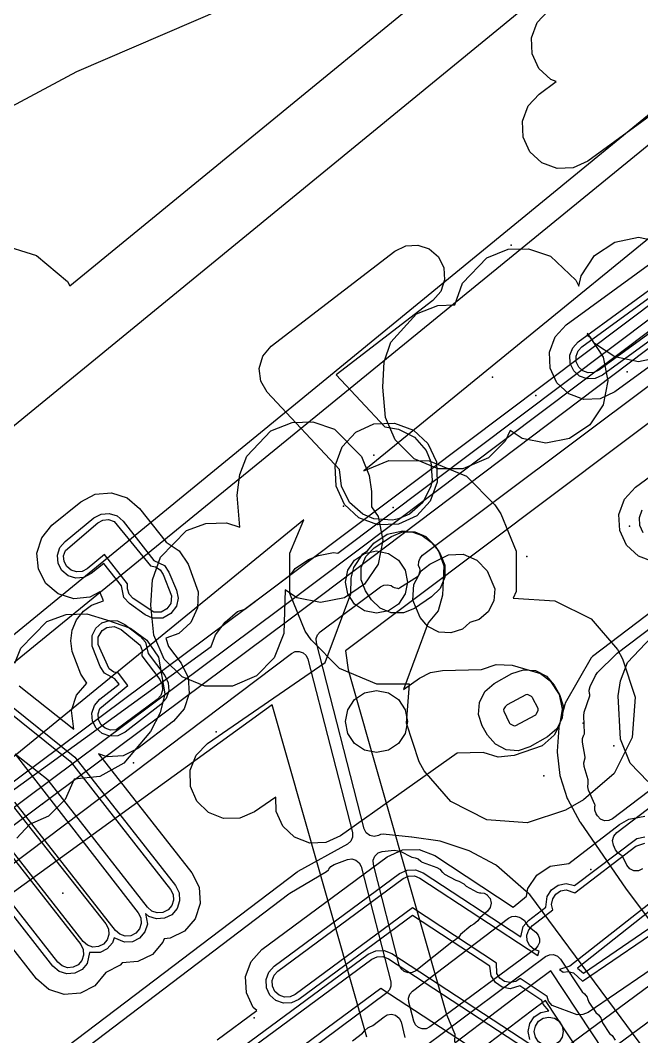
# Model space of a CAD drawing. Header units: metres. Extents: x 8738 to 9560, y -8972 to -7699.
# Drawn here: x 9225.29 to 9255.27, y -7964.76 to -7915.73 of the extents above; entities that cross this region are included whole.
import ezdxf

# ---------------------------------------------------------------- set-up
doc = ezdxf.new("R2010")
doc.units = ezdxf.units.M
for name, color, linetype in [('AI_GREENING_EXCLUSIONS', 1, 'Continuous'), ('AI_GREENING_LAWN', 82, 'Continuous'), ('AI_GREENING_REJECTED', 6, 'Continuous')]:
    doc.layers.add(name, color=color, linetype=linetype)

msp = doc.modelspace()

# ---------------------------------------------------------------- linework, layer by layer
at = {"layer": 'AI_GREENING_EXCLUSIONS'}
for points in [[(9208.861, -7964.51), (9234.502, -7945.938), (9234.711, -7945.378), (9235.178, -7944.758), (9235.772, -7944.251), (9236.119, -7944.138), (9238.344, -7942.472), (9238.548, -7942.172), (9239.201, -7941.744), (9239.682, -7941.55), (9240.411, -7941.405), (9240.606, -7941.43), (9266.928, -7921.66), (9266.973, -7921.421), (9267.315, -7920.76), (9267.633, -7920.353), (9268.224, -7919.844), (9268.57, -7919.73), (9270.776, -7918.054), (9270.977, -7917.752), (9271.626, -7917.318), (9272.353, -7917.035), (9272.956, -7916.988), (9300.458, -7894.998)], [(9208.861, -7964.51), (9234.502, -7945.938), (9234.711, -7945.378), (9235.178, -7944.758), (9235.772, -7944.251), (9236.119, -7944.138), (9238.344, -7942.472), (9238.548, -7942.172), (9239.201, -7941.744), (9239.682, -7941.55), (9240.411, -7941.405), (9240.606, -7941.43), (9266.928, -7921.66), (9266.973, -7921.421), (9267.315, -7920.76), (9267.633, -7920.353), (9268.224, -7919.844), (9268.57, -7919.73), (9270.776, -7918.054), (9270.977, -7917.752), (9271.626, -7917.318), (9272.353, -7917.035), (9272.956, -7916.988), (9300.458, -7894.998)], [(9222.429, -7937.359), (9269.154, -7899.096)], [(9274.839, -7906.045), (9222.071, -7949.098)], [(9224.204, -7926.494), (9226.067, -7927.073), (9227.566, -7928.321), (9227.683, -7928.543), (9254.204, -7906.812)], [(9271.527, -7913.264), (9241.867, -7937.464), (9243.067, -7936.97), (9245.015, -7936.975), (9246.818, -7937.727), (9248.194, -7939.11), (9248.475, -7939.533), (9249.216, -7941.335), (9249.212, -7943.286), (9249.08, -7943.603), (9251.087, -7943.728), (9252.829, -7944.606), (9254.102, -7946.084), (9254.352, -7946.526), (9254.963, -7948.379), (9254.818, -7950.325), (9253.94, -7952.067), (9252.462, -7953.34), (9251.601, -7953.827), (9249.748, -7954.438), (9247.802, -7954.293), (9246.06, -7953.415), (9244.787, -7951.937), (9244.537, -7951.495), (9243.926, -7949.642), (9244.067, -7947.754), (9242.497, -7947.749), (9240.699, -7946.999), (9239.323, -7945.617), (9239.04, -7945.192), (9238.298, -7943.387), (9238.303, -7941.439), (9238.977, -7939.821), (9224.331, -7951.771)], [(9219.237, -7956.72), (9237.234, -7943.307), (9269.678, -7918.897), (9276.204, -7913.887)], [(9219.333, -7957.896), (9237.834, -7944.108), (9270.283, -7919.693), (9277.165, -7914.411)], [(9224.411, -7920.121), (9228.028, -7918.199), (9236.44, -7914.568)], [(9259.007, -7917.905), (9252.679, -7922.516), (9251.971, -7922.844), (9251.191, -7922.876), (9250.458, -7922.607), (9249.885, -7922.078), (9249.557, -7921.37), (9249.525, -7920.59), (9249.794, -7919.857), (9250.323, -7919.284), (9250.323, -7919.284), (9251.15, -7918.681), (9250.89, -7918.586), (9250.316, -7918.057), (9249.989, -7917.349), (9249.957, -7916.569), (9250.226, -7915.837), (9250.755, -7915.263)], [(9270.728, -7923.809), (9240.978, -7946.153), (9241.114, -7947.056), (9245.862, -7963.686), (9246.256, -7964.64), (9246.238, -7965.004)], [(9270.728, -7923.809), (9240.978, -7946.153), (9241.114, -7947.056), (9245.862, -7963.686), (9246.256, -7964.64), (9246.238, -7965.004)], [(9255.817, -7932.318), (9253.979, -7933.658), (9253.27, -7933.986), (9252.491, -7934.017), (9251.758, -7933.748), (9251.184, -7933.219), (9250.857, -7932.511), (9250.825, -7931.731), (9251.094, -7930.999), (9251.623, -7930.425), (9259.337, -7924.804)], [(9262.241, -7926.4), (9253.39, -7932.85), (9253.036, -7933.014), (9252.646, -7933.029), (9252.279, -7932.895), (9251.993, -7932.63), (9251.829, -7932.276), (9251.813, -7931.887), (9251.947, -7931.52), (9252.212, -7931.233), (9261.024, -7924.812)], [(9262.064, -7926.157), (9253.213, -7932.607), (9252.965, -7932.722), (9252.692, -7932.733), (9252.436, -7932.639), (9252.235, -7932.454), (9252.12, -7932.206), (9252.109, -7931.933), (9252.203, -7931.677), (9252.389, -7931.476), (9261.213, -7925.046)], [(9256.267, -7931.967), (9255.119, -7932.196), (9253.971, -7931.967), (9252.997, -7931.317), (9252.661, -7930.814), (9252.648, -7930.921), (9252.77, -7931.003), (9253.42, -7931.976), (9253.649, -7933.124), (9253.42, -7934.272), (9252.77, -7935.245), (9251.797, -7935.896), (9250.649, -7936.124), (9249.501, -7935.896), (9248.925, -7935.511), (9248.69, -7936.033), (9247.88, -7936.843), (9246.648, -7937.358), (9245.46, -7937.358), (9244.295, -7936.888), (9243.373, -7935.966), (9242.92, -7934.882), (9242.787, -7933.429), (9242.855, -7932.207), (9243.166, -7931.26), (9244.404, -7929.887), (9245.434, -7929.48), (9246.257, -7929.458), (9246.636, -7928.404), (9246.636, -7928.404), (9247.796, -7927.182), (9248.826, -7926.775), (9249.82, -7926.748), (9250.87, -7927.1), (9252.094, -7928.259), (9252.245, -7928.559), (9252.347, -7928.048), (9252.997, -7927.074), (9253.971, -7926.424), (9255.119, -7926.196), (9256.115, -7926.394)], [(9255.85, -7941.846), (9255.117, -7941.578), (9254.542, -7941.051), (9254.213, -7940.343), (9254.179, -7939.564), (9254.446, -7938.831), (9254.974, -7938.256), (9266.635, -7929.711)], [(9225.245, -7947.838), (9227.871, -7949.923), (9227.756, -7949.018), (9228.006, -7948.279), (9228.502, -7947.711), (9228.219, -7947.273), (9227.798, -7946.174), (9227.733, -7945.667), (9227.799, -7945.156), (9228.006, -7944.657), (9228.339, -7944.232), (9228.726, -7943.938), (9229.31, -7943.727), (9229.128, -7943.308), (9228.65, -7943.56), (9227.873, -7943.631), (9227.127, -7943.4), (9226.527, -7942.901), (9226.164, -7942.211), (9226.092, -7941.434), (9226.324, -7940.688), (9226.822, -7940.088), (9228.215, -7938.96), (9228.913, -7938.594), (9229.697, -7938.526), (9230.447, -7938.766), (9231.046, -7939.277), (9232.328, -7940.907), (9232.955, -7941.323), (9233.39, -7941.971), (9233.881, -7943.3), (9233.847, -7944.08), (9233.516, -7944.787), (9232.941, -7945.314), (9232.313, -7945.542), (9232.449, -7945.937), (9233.058, -7946.739), (9233.398, -7947.438), (9233.447, -7948.213), (9233.196, -7948.949), (9232.684, -7949.533), (9230.96, -7950.861), (9230.26, -7951.207), (9229.482, -7951.259), (9229.074, -7951.122), (9233.564, -7956.857), (9233.916, -7957.554), (9233.974, -7958.332), (9233.73, -7959.073), (9233.222, -7959.665), (9232.525, -7960.017), (9232.228, -7960.039), (9232.175, -7960.199), (9231.666, -7960.791), (9230.97, -7961.142), (9230.208, -7961.2), (9230.107, -7961.317), (9229.415, -7961.667), (9228.887, -7962.316), (9228.191, -7962.668), (9227.413, -7962.727), (9226.671, -7962.483), (9226.08, -7961.974), (9221.772, -7956.47)], [(9255.349, -7940.46), (9255.184, -7940.106), (9255.167, -7939.717), (9255.301, -7939.35)], [(9225.03, -7946.744), (9225.317, -7946.015), (9226.576, -7944.736), (9227.507, -7944.386), (9228.501, -7944.359), (9229.45, -7944.659), (9230.604, -7945.046), (9231.403, -7945.638), (9231.965, -7946.459), (9232.263, -7948.229), (9232.039, -7949.14), (9231.573, -7950.032), (9230.295, -7951.56), (9229.13, -7952.213), (9227.884, -7952.339), (9227.457, -7953.319), (9226.647, -7954.129), (9225.731, -7954.529), (9225.125, -7955.188)], [(9255.573, -7952.447), (9254.718, -7951.57), (9254.248, -7950.405), (9254.133, -7948.315), (9254.25, -7947.588), (9254.589, -7946.713), (9255.749, -7945.491)], [(9242.017, -7964.787), (9237.438, -7948.75), (9210.992, -7967.905)], [(9242.017, -7964.787), (9237.438, -7948.75), (9210.992, -7967.905)], [(9224.369, -7948.419), (9227.928, -7951.28), (9232.776, -7957.474), (9232.952, -7957.822), (9232.981, -7958.211), (9232.86, -7958.582), (9232.605, -7958.878), (9232.257, -7959.053), (9231.868, -7959.083), (9231.497, -7958.961), (9231.332, -7958.819), (9231.426, -7959.337), (9231.304, -7959.707), (9231.05, -7960.003), (9230.702, -7960.179), (9230.313, -7960.208), (9229.826, -7959.987), (9229.745, -7960.234), (9229.49, -7960.53), (9229.142, -7960.706), (9228.635, -7960.696), (9228.525, -7961.233), (9228.271, -7961.529), (9227.923, -7961.705), (9227.534, -7961.734), (9227.163, -7961.612), (9226.867, -7961.358), (9222.412, -7955.665)], [(9224.102, -7948.591), (9227.692, -7951.465), (9232.54, -7957.659), (9232.663, -7957.902), (9232.684, -7958.175), (9232.598, -7958.434), (9232.42, -7958.641), (9232.176, -7958.764), (9231.904, -7958.785), (9231.645, -7958.7), (9231.438, -7958.522), (9226.641, -7952.394), (9225.051, -7951.131), (9230.985, -7958.784), (9231.108, -7959.028), (9231.129, -7959.3), (9231.043, -7959.56), (9230.865, -7959.767), (9230.621, -7959.89), (9230.349, -7959.911), (9230.09, -7959.825), (9229.882, -7959.647), (9225.035, -7953.454)], [(9224.662, -7953.281), (9229.425, -7959.311), (9229.548, -7959.555), (9229.569, -7959.827), (9229.484, -7960.087), (9229.305, -7960.294), (9229.062, -7960.417), (9228.789, -7960.437), (9228.53, -7960.352), (9228.323, -7960.174), (9223.86, -7954.472)], [(9234.791, -7964.921), (9236.707, -7963.506), (9236.532, -7963.348), (9236.2, -7962.642), (9236.164, -7961.862), (9236.428, -7961.128), (9236.954, -7960.551), (9243.002, -7956.086), (9243.733, -7955.748), (9244.539, -7955.726), (9245.287, -7956.023), (9249.081, -7958.514), (9249.709, -7957.982), (9249.782, -7957.614), (9250.216, -7956.965), (9250.865, -7956.531), (9251.763, -7956.406), (9254.202, -7954.533), (9254.655, -7954.272), (9255.42, -7954.12)], [(9223.544, -7954.382), (9228.206, -7960.31), (9228.329, -7960.554), (9228.35, -7960.826), (9228.264, -7961.085), (9228.086, -7961.293), (9227.842, -7961.416), (9227.57, -7961.436), (9227.311, -7961.351), (9227.103, -7961.173), (9222.604, -7955.424)], [(9249.87, -7964.9), (9249.794, -7964.517), (9249.87, -7964.134), (9250.087, -7963.81), (9250.411, -7963.593), (9250.802, -7963.519), (9250.515, -7963.189), (9250.464, -7963.011), (9249.403, -7962.314), (9248.93, -7962.45), (9248.547, -7962.374), (9248.223, -7962.157), (9248.006, -7961.833), (9247.948, -7961.359), (9244.223, -7958.913), (9238.735, -7962.965), (9238.382, -7963.131), (9237.993, -7963.149), (9237.625, -7963.017), (9237.337, -7962.754), (9237.171, -7962.401), (9237.153, -7962.011), (9237.285, -7961.644), (9237.548, -7961.356), (9243.596, -7956.891), (9243.962, -7956.722), (9244.364, -7956.711), (9244.739, -7956.859), (9249.447, -7959.951), (9249.564, -7959.45), (9249.821, -7959.157), (9250.657, -7958.515), (9250.706, -7957.996), (9250.923, -7957.672), (9251.247, -7957.455), (9251.63, -7957.379), (9252.026, -7957.464), (9255.037, -7955.196), (9255.42, -7955.12)], [(9256.795, -7960.799), (9252.688, -7963.595), (9252.436, -7963.701), (9252.163, -7963.704), (9252.163, -7963.704), (9250.952, -7963.265), (9250.782, -7963.051), (9250.715, -7962.817), (9249.406, -7961.957), (9249.198, -7962.097), (9248.93, -7962.15), (9248.662, -7962.097), (9248.435, -7961.945), (9248.283, -7961.718), (9248.277, -7961.216), (9244.213, -7958.548), (9238.557, -7962.723), (9238.31, -7962.839), (9238.037, -7962.852), (9237.78, -7962.76), (9237.578, -7962.576), (9237.462, -7962.329), (9237.449, -7962.056), (9237.542, -7961.799), (9237.726, -7961.597), (9243.774, -7957.132), (9244.03, -7957.014), (9244.312, -7957.006), (9244.574, -7957.11), (9250.264, -7960.846), (9250.323, -7960.639), (9250.08, -7960.556), (9249.875, -7960.376), (9249.754, -7960.131), (9249.736, -7959.859), (9249.824, -7959.6), (9250.004, -7959.395), (9250.983, -7958.643), (9250.93, -7958.379), (9250.983, -7958.111), (9251.135, -7957.884), (9251.362, -7957.732), (9251.63, -7957.679), (9252.043, -7957.829), (9254.994, -7955.565), (9255.42, -7955.42)], [(9255.843, -7958.186), (9251.814, -7961.367), (9251.304, -7961.529), (9251.483, -7961.646), (9251.725, -7961.615), (9251.989, -7961.686), (9252.413, -7962.088), (9256.816, -7959.091)], [(9256.029, -7958.421), (9252.179, -7961.46), (9252.463, -7961.691), (9256.537, -7958.918)], [(9235.384, -7965.725), (9242.077, -7960.785), (9242.442, -7960.616), (9242.844, -7960.605), (9243.218, -7960.753), (9250.761, -7965.689)], [(9235.563, -7965.967), (9242.255, -7961.026), (9242.511, -7960.908), (9242.792, -7960.9), (9243.054, -7961.004), (9250.971, -7966.186)], [(9251.239, -7965.539), (9257.167, -7961.162)], [(9254.778, -7967.474), (9250.888, -7961.584), (9249.114, -7962.902), (9245.431, -7965.71)], [(9258.466, -7961.944), (9252.083, -7966.656)], [(9250.901, -7967.813), (9242.695, -7962.442), (9236.394, -7967.093)], [(9253.954, -7968.039), (9250.636, -7963.017), (9249.946, -7963.529), (9246.566, -7966.111)]]:
    msp.add_lwpolyline(points, dxfattribs=at)
for points in [[(9236.814, -7932.518), (9236.992, -7931.924), (9237.395, -7931.452), (9243.362, -7926.865), (9243.887, -7926.606), (9244.471, -7926.567), (9245.025, -7926.755), (9245.465, -7927.14), (9245.725, -7927.665), (9245.764, -7928.249), (9245.576, -7928.803), (9245.19, -7929.244), (9240.532, -7932.825), (9242.883, -7935.347), (9243.536, -7935.454), (9244.316, -7935.841), (9244.882, -7936.485), (9245.108, -7937.026), (9245.167, -7937.912), (9245.108, -7938.204), (9244.721, -7938.984), (9244.077, -7939.55), (9243.536, -7939.776), (9243.244, -7939.835), (9242.358, -7939.776), (9241.817, -7939.55), (9241.173, -7938.984), (9240.786, -7938.204), (9240.689, -7937.393), (9237.212, -7933.665), (9236.892, -7933.133), (9236.814, -7932.518)], [(9235.238, -7939.97), (9235.878, -7940.173), (9235.75, -7938.635), (9235.88, -7937.637), (9236.219, -7936.762), (9237.379, -7935.54), (9238.409, -7935.133), (9239.403, -7935.106), (9240.453, -7935.458), (9241.763, -7936.763), (9242.124, -7937.692), (9242.245, -7938.462), (9242.242, -7939.198), (9242.554, -7939.666), (9242.783, -7940.814), (9242.554, -7941.962), (9241.904, -7942.935), (9240.931, -7943.586), (9239.783, -7943.814), (9238.635, -7943.586), (9238.068, -7943.207), (9238.015, -7945.318), (9237.545, -7946.483), (9236.69, -7947.36), (9235.539, -7947.858), (9234.189, -7947.858), (9233.105, -7947.405), (9232.228, -7946.55), (9231.73, -7945.399), (9231.597, -7943.946), (9231.665, -7942.724), (9232.054, -7941.626), (9233.313, -7940.347), (9234.244, -7939.997), (9235.238, -7939.97)], [(9242.357, -7935.194), (9243.343, -7935.155), (9244.26, -7935.496), (9244.959, -7936.143), (9245.368, -7937.025), (9245.407, -7938.011), (9245.066, -7938.928), (9244.419, -7939.627), (9243.537, -7940.036), (9242.551, -7940.075), (9241.634, -7939.734), (9240.935, -7939.087), (9240.526, -7938.205), (9240.487, -7937.219), (9240.828, -7936.302), (9241.475, -7935.603), (9242.357, -7935.194)], [(9228.366, -7942.601), (9227.977, -7942.637), (9227.604, -7942.521), (9227.304, -7942.272), (9227.123, -7941.926), (9227.087, -7941.538), (9227.202, -7941.165), (9227.452, -7940.865), (9228.845, -7939.737), (9229.194, -7939.554), (9229.586, -7939.52), (9229.961, -7939.64), (9230.26, -7939.896), (9231.743, -7941.781), (9232.249, -7942.032), (9232.467, -7942.356), (9232.828, -7943.22), (9232.904, -7943.6), (9232.828, -7943.986), (9232.561, -7944.344), (9232.175, -7944.566), (9231.666, -7944.574), (9231.312, -7944.409), (9230.559, -7943.856), (9230.296, -7943.568), (9230.171, -7943.017), (9229.316, -7941.929), (9228.711, -7942.419), (9228.366, -7942.601)], [(9228.28, -7942.313), (9228.008, -7942.338), (9227.747, -7942.257), (9227.537, -7942.083), (9227.41, -7941.841), (9227.385, -7941.569), (9227.466, -7941.308), (9229.034, -7939.97), (9229.278, -7939.842), (9229.552, -7939.818), (9229.815, -7939.902), (9231.571, -7942.047), (9231.81, -7942.094), (9232.038, -7942.245), (9232.19, -7942.472), (9232.596, -7943.497), (9232.552, -7943.869), (9232.364, -7944.121), (9232.093, -7944.277), (9231.737, -7944.283), (9230.737, -7943.615), (9230.553, -7943.413), (9230.459, -7943.156), (9230.47, -7942.912), (9229.363, -7941.505), (9228.522, -7942.186), (9228.28, -7942.313)], [(9233.496, -7951.909), (9233.783, -7951.184), (9234.326, -7950.623), (9239.995, -7946.704), (9241.233, -7943.401), (9241.263, -7942.649), (9241.388, -7942.119), (9241.822, -7941.47), (9242.039, -7941.325), (9242.343, -7940.949), (9242.992, -7940.515), (9243.757, -7940.363), (9244.226, -7940.419), (9244.681, -7940.589), (9245.122, -7940.901), (9245.463, -7941.32), (9245.733, -7942.052), (9245.668, -7943.468), (9245.449, -7944.217), (9244.979, -7944.804), (9243.775, -7948.018), (9244.553, -7947.464), (9245.082, -7947.196), (9245.668, -7947.094), (9247.543, -7947.053), (9248.252, -7946.802), (9249.031, -7946.843), (9250.389, -7947.248), (9250.858, -7947.597), (9251.292, -7948.246), (9251.444, -7948.967), (9251.308, -7949.735), (9251.047, -7950.208), (9250.467, -7950.73), (9249.128, -7951.196), (9248.351, -7951.271), (9247.632, -7951.052), (9246.371, -7951.08), (9240.75, -7955.078), (9240.038, -7955.397), (9239.258, -7955.42), (9238.528, -7955.143), (9237.961, -7954.607), (9237.641, -7953.895), (9237.621, -7953.208), (9236.601, -7953.914), (9235.884, -7954.224), (9235.104, -7954.236), (9234.379, -7953.949), (9233.818, -7953.406), (9233.508, -7952.689), (9233.496, -7951.909)], [(9241.96, -7941.588), (9242.374, -7941.176), (9243.199, -7940.628), (9243.74, -7940.405), (9244.326, -7940.407), (9244.866, -7940.632), (9245.278, -7941.047), (9245.559, -7941.47), (9245.782, -7942.011), (9245.78, -7942.597), (9245.555, -7943.136), (9245.141, -7943.549), (9244.316, -7944.097), (9243.775, -7944.32), (9243.189, -7944.318), (9242.65, -7944.093), (9242.237, -7943.679), (9241.956, -7943.255), (9241.733, -7942.714), (9241.735, -7942.128), (9241.96, -7941.588)], [(9243.54, -7943.891), (9243.053, -7944.216), (9242.479, -7944.33), (9241.905, -7944.216), (9241.418, -7943.891), (9241.093, -7943.404), (9240.979, -7942.83), (9241.093, -7942.256), (9241.418, -7941.769), (9241.905, -7941.444), (9242.479, -7941.33), (9243.053, -7941.444), (9243.54, -7941.769), (9243.865, -7942.256), (9243.979, -7942.83), (9243.865, -7943.404), (9243.54, -7943.891)], [(9248.183, -7943.157), (9248.138, -7943.741), (9247.873, -7944.263), (9247.429, -7944.643), (9246.99, -7944.787), (9246.622, -7945.103), (9246.065, -7945.285), (9245.482, -7945.24), (9244.96, -7944.975), (9244.579, -7944.531), (9244.235, -7943.706), (9244.278, -7942.941), (9244.635, -7942.29), (9245.045, -7941.958), (9245.948, -7941.515), (9246.665, -7941.491), (9247.326, -7941.766), (9247.82, -7942.283), (9248.183, -7943.157)], [(9229.229, -7944.802), (9229.598, -7944.676), (9229.988, -7944.7), (9230.338, -7944.871), (9231.082, -7945.437), (9231.34, -7945.729), (9231.455, -7946.283), (9232.261, -7947.344), (9232.431, -7947.693), (9232.456, -7948.081), (9232.33, -7948.449), (9232.074, -7948.741), (9230.35, -7950.069), (9230, -7950.242), (9229.611, -7950.268), (9229.241, -7950.143), (9228.947, -7949.886), (9228.774, -7949.536), (9228.748, -7949.147), (9228.873, -7948.777), (9229.13, -7948.484), (9230.067, -7947.762), (9229.862, -7947.492), (9229.36, -7947.231), (9229.148, -7946.904), (9228.765, -7945.92), (9228.766, -7945.411), (9228.937, -7945.061), (9229.229, -7944.802)], [(9229.828, -7944.973), (9230.157, -7945.11), (9231.081, -7945.88), (9231.17, -7946.138), (9231.155, -7946.382), (9232.022, -7947.525), (9232.141, -7947.77), (9232.158, -7948.041), (9232.07, -7948.299), (9231.891, -7948.503), (9229.922, -7949.952), (9229.649, -7949.97), (9229.391, -7949.883), (9229.185, -7949.703), (9229.064, -7949.458), (9229.046, -7949.186), (9229.133, -7948.927), (9230.486, -7947.818), (9230.039, -7947.229), (9229.8, -7947.177), (9229.576, -7947.022), (9229.056, -7945.844), (9229.056, -7945.488), (9229.238, -7945.172), (9229.474, -7945.016), (9229.828, -7944.973)], [(9251.182, -7949.912), (9250.738, -7950.294), (9249.877, -7950.781), (9249.322, -7950.964), (9248.738, -7950.92), (9248.215, -7950.657), (9247.833, -7950.213), (9247.583, -7949.771), (9247.4, -7949.216), (9247.444, -7948.632), (9247.707, -7948.109), (9248.151, -7947.727), (9249.012, -7947.24), (9249.567, -7947.057), (9250.151, -7947.101), (9250.674, -7947.364), (9251.056, -7947.808), (9251.306, -7948.25), (9251.489, -7948.805), (9251.445, -7949.389), (9251.182, -7949.912)], [(9243.865, -7950.134), (9243.54, -7950.621), (9243.053, -7950.946), (9242.479, -7951.06), (9241.905, -7950.946), (9241.418, -7950.621), (9241.093, -7950.134), (9240.979, -7949.56), (9241.093, -7948.986), (9241.418, -7948.499), (9241.905, -7948.174), (9242.479, -7948.06), (9243.053, -7948.174), (9243.54, -7948.499), (9243.865, -7948.986), (9243.979, -7949.56), (9243.865, -7950.134)], [(9250.299, -7965.012), (9250.147, -7964.785), (9250.094, -7964.517), (9250.147, -7964.249), (9250.299, -7964.022), (9250.526, -7963.87), (9250.794, -7963.817), (9251.062, -7963.87), (9251.289, -7964.022), (9251.441, -7964.249), (9251.494, -7964.517), (9251.441, -7964.785), (9251.289, -7965.012), (9251.062, -7965.164), (9250.794, -7965.217), (9250.526, -7965.164), (9250.299, -7965.012)]]:
    msp.add_lwpolyline(points, close=True, dxfattribs=at)
at = {"layer": 'AI_GREENING_LAWN'}
for points in [[(9224.066, -7946.095), (9274.043, -7905.146)], [(9278.125, -7914.552), (9238.255, -7944.667), (9238.252, -7944.669), (9219.673, -7958.516)], [(9258.971, -7970.174), (9249.871, -7957.905), (9249.834, -7957.865), (9248.264, -7956.505), (9248.218, -7956.474), (9246.946, -7955.792), (9246.906, -7955.775), (9245.597, -7955.347), (9245.555, -7955.337), (9244.185, -7955.138), (9244.175, -7955.136), (9242.801, -7954.996), (9242.674, -7955.016), (9242.578, -7955.06), (9242.367, -7955.105), (9242.156, -7955.056), (9241.985, -7954.922), (9241.887, -7954.729), (9239.582, -7945.754), (9239.572, -7945.559), (9239.637, -7945.375), (9239.767, -7945.229), (9242.677, -7943.056), (9242.835, -7942.977), (9243.01, -7942.957), (9243.181, -7943), (9243.265, -7943.057), (9243.338, -7943.09), (9243.494, -7943.13), (9243.542, -7943.132), (9243.542, -7943.132), (9243.587, -7943.115), (9244.465, -7942.555), (9244.494, -7942.528), (9244.514, -7942.494), (9244.585, -7942.294), (9244.592, -7942.243), (9244.571, -7942.181), (9244.513, -7942.026), (9244.515, -7941.843), (9244.582, -7941.674), (9244.706, -7941.539), (9270.449, -7922.244)], [(9275.626, -7929.171), (9252.9, -7946.415), (9252.835, -7946.489), (9251.584, -7948.668), (9251.559, -7948.73), (9251.279, -7949.813), (9251.272, -7949.858), (9251.196, -7950.985), (9251.197, -7951.031), (9251.333, -7952.16), (9251.344, -7952.206), (9251.687, -7953.279), (9251.706, -7953.323), (9252.297, -7954.4), (9252.31, -7954.421), (9254.524, -7957.638), (9254.53, -7957.646), (9259.294, -7963.985)], [(9279.706, -7934.637), (9253.872, -7954.249), (9253.684, -7954.337), (9253.476, -7954.342), (9253.285, -7954.261), (9253.142, -7954.11), (9253.142, -7954.11), (9253.08, -7954.008), (9253.015, -7953.834), (9253.018, -7953.648), (9253.022, -7953.63), (9253.023, -7953.592), (9253.014, -7953.556), (9252.713, -7952.874), (9252.672, -7952.708), (9252.689, -7952.538), (9252.698, -7952.508), (9252.696, -7952.37), (9252.5, -7951.733), (9252.48, -7951.55), (9252.526, -7951.373), (9252.537, -7951.35), (9252.547, -7951.314), (9252.547, -7951.277), (9252.421, -7950.558), (9252.423, -7950.376), (9252.49, -7950.207), (9252.505, -7950.183), (9252.519, -7950.149), (9252.523, -7950.113), (9252.481, -7949.286), (9252.506, -7949.103), (9252.768, -7948.317), (9252.775, -7948.28), (9252.769, -7948.244), (9252.763, -7948.221), (9252.743, -7948.038), (9252.792, -7947.86), (9253.045, -7947.336), (9253.143, -7947.198), (9254.041, -7946.309), (9254.091, -7946.266), (9276, -7929.684)], [(9255.313, -7956.668), (9255.115, -7956.759), (9254.898, -7956.758), (9254.898, -7956.758), (9254.701, -7956.663), (9254.563, -7956.495), (9254.345, -7956.058), (9254.321, -7956.026), (9254.288, -7956.003), (9254.259, -7955.989), (9254.117, -7955.888), (9254.018, -7955.743), (9253.915, -7955.517), (9253.871, -7955.299), (9253.926, -7955.084), (9254.068, -7954.913), (9280.058, -7935.124)], [(9221.436, -7959.038), (9238.38, -7946.269), (9238.556, -7946.184), (9238.751, -7946.173), (9238.936, -7946.238), (9239.081, -7946.368), (9239.166, -7946.544), (9241.315, -7954.913), (9241.322, -7955.131), (9241.236, -7955.331), (9241.073, -7955.475), (9238.68, -7956.799), (9238.649, -7956.818), (9216.51, -7973.609)], [(9210.963, -7978.604), (9238.255, -7957.871), (9238.304, -7957.838), (9240.069, -7956.799), (9240.159, -7956.708), (9240.172, -7956.685), (9240.281, -7956.551), (9240.43, -7956.462), (9241.076, -7956.217), (9241.282, -7956.185), (9241.484, -7956.24), (9241.645, -7956.373), (9241.738, -7956.56), (9243.167, -7962.124), (9243.178, -7962.319), (9243.113, -7962.504), (9242.981, -7962.649), (9183.92, -8006.614)], [(9244.888, -7965.166), (9250.641, -7960.896), (9250.824, -7960.811), (9251.026, -7960.805), (9251.213, -7960.879), (9251.356, -7961.022), (9252.395, -7962.592), (9252.52, -7962.701), (9252.637, -7962.85), (9252.658, -7962.924), (9252.664, -7962.922), (9252.725, -7963.094), (9253.058, -7963.597), (9253.183, -7963.706), (9253.3, -7963.855), (9253.322, -7963.929), (9253.328, -7963.927), (9253.388, -7964.099), (9253.722, -7964.602), (9253.843, -7964.707), (9253.991, -7964.931)], [(9241.314, -7964.958), (9241.811, -7964.59), (9241.912, -7964.46), (9242.056, -7964.335), (9242.124, -7964.311), (9242.121, -7964.305), (9242.296, -7964.231), (9242.854, -7963.8), (9242.857, -7963.804), (9242.992, -7963.713), (9243.2, -7963.677), (9243.404, -7963.731), (9243.568, -7963.864), (9243.663, -7964.052), (9243.854, -7964.799)]]:
    msp.add_lwpolyline(points, dxfattribs=at)
for points in [[(9249.991, -7948.378), (9249.96, -7948.355), (9249.796, -7948.273), (9249.743, -7948.261), (9249.69, -7948.274), (9248.777, -7948.756), (9248.681, -7948.847), (9248.623, -7948.944), (9248.607, -7948.997), (9248.617, -7949.052), (9248.876, -7949.61), (9248.899, -7949.643), (9248.931, -7949.666), (9249.093, -7949.748), (9249.146, -7949.76), (9249.199, -7949.747), (9250.138, -7949.251), (9250.168, -7949.229), (9250.19, -7949.199), (9250.274, -7949.033), (9250.286, -7948.981), (9250.274, -7948.929), (9250.013, -7948.409), (9249.991, -7948.378)], [(9245.659, -7956.827), (9245.753, -7956.919), (9246.303, -7957.219), (9246.46, -7957.255), (9246.695, -7957.384), (9246.81, -7957.496), (9247.339, -7957.786), (9247.456, -7957.817), (9247.506, -7957.817), (9247.668, -7957.845), (9247.813, -7957.925), (9247.823, -7957.933), (9247.961, -7958.102), (9248.013, -7958.314), (9247.97, -7958.528), (9247.841, -7958.703), (9247.46, -7959.033), (9247.371, -7959.166), (9247.168, -7959.342), (9247.023, -7959.41), (9246.536, -7959.831), (9246.449, -7959.96), (9246.25, -7960.13), (9246.108, -7960.198), (9244.375, -7961.581), (9244.199, -7961.671), (9244.001, -7961.686), (9243.814, -7961.623), (9243.665, -7961.492), (9243.579, -7961.314), (9242.331, -7956.454), (9242.323, -7956.242), (9242.403, -7956.046), (9242.558, -7955.901), (9242.76, -7955.833), (9243.335, -7955.769), (9243.616, -7955.82), (9244.184, -7956.107), (9244.344, -7956.136), (9244.495, -7956.19), (9244.621, -7956.288), (9244.652, -7956.322), (9244.685, -7956.34), (9245.395, -7956.602), (9245.543, -7956.688), (9245.654, -7956.818), (9245.659, -7956.827)], [(9245.056, -7964.295), (9244.88, -7964.378), (9244.685, -7964.388), (9244.502, -7964.324), (9244.357, -7964.193), (9244.273, -7964.018), (9244.035, -7963.091), (9244.024, -7962.897), (9244.088, -7962.714), (9244.217, -7962.569), (9248.844, -7959.048), (9249.009, -7958.966), (9249.193, -7958.948), (9249.37, -7958.999), (9249.467, -7959.047), (9249.617, -7959.162), (9249.696, -7959.295), (9249.787, -7959.422), (9250.163, -7959.727), (9250.28, -7959.864), (9250.341, -7960.035), (9250.337, -7960.216), (9250.269, -7960.384), (9250.146, -7960.517), (9245.056, -7964.295)]]:
    msp.add_lwpolyline(points, close=True, dxfattribs=at)
at = {"layer": 'AI_GREENING_REJECTED'}
for p in [(9248.98, -7926.57), (9248.08, -7932.95), (9254.57, -7932.69), (9250.16, -7933.82), (9242.35, -7936.71), (9240.88, -7939.17), (9243.29, -7939.23), (9254.68, -7940.14), (9249.74, -7941.59), (9252.45, -7949.64), (9234.75, -7950.06), (9253.93, -7950.73), (9230.75, -7951.55), (9250.56, -7952.18), (9226.37, -7953.53), (9252.82, -7956.69), (9227.35, -7957.84), (9236.58, -7963.85)]:
    msp.add_point(p, dxfattribs=at)

doc.saveas('drawing.dxf')
